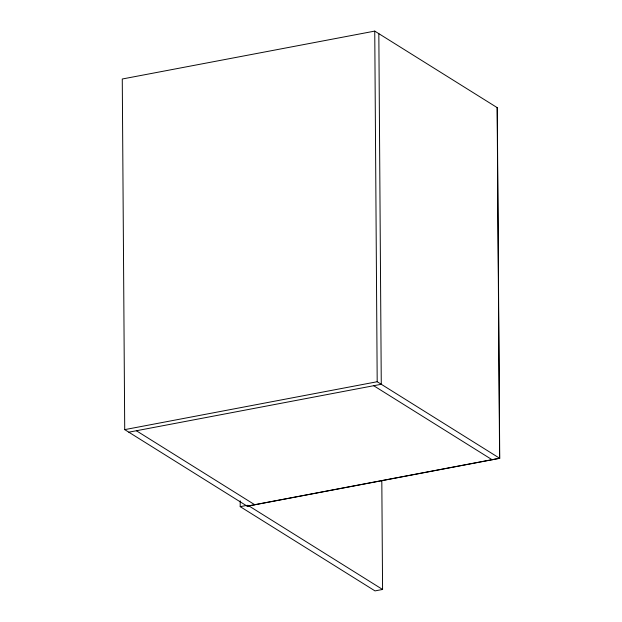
<?xml version="1.0" encoding="UTF-8"?>
<svg xmlns="http://www.w3.org/2000/svg" width="622" height="622" viewBox="0 0 622 622"><rect width="100%" height="100%" fill="white"/><g stroke="black" fill="none" stroke-linecap="round" stroke-linejoin="round"><path stroke-width="0.93" d="M374.747 31.1L122.27 79.002L124.719 429.631L247.253 506.222L499.73 458.321L497.281 107.692L374.747 31.1L377.196 381.729L499.73 458.321M124.719 429.631L377.196 381.729M128.808 432.181L381.278 384.279L378.829 33.65M240.178 500.834L240.216 506.65L246.841 505.391M247.121 506.137L499.59 458.235L497.141 107.606M381.815 480.915L382.577 589.462L375.004 590.9L240.216 506.65M373.705 385.718L492.15 459.759M136.381 430.751L254.826 504.784M247.789 505.212L382.577 589.462"/></g></svg>
